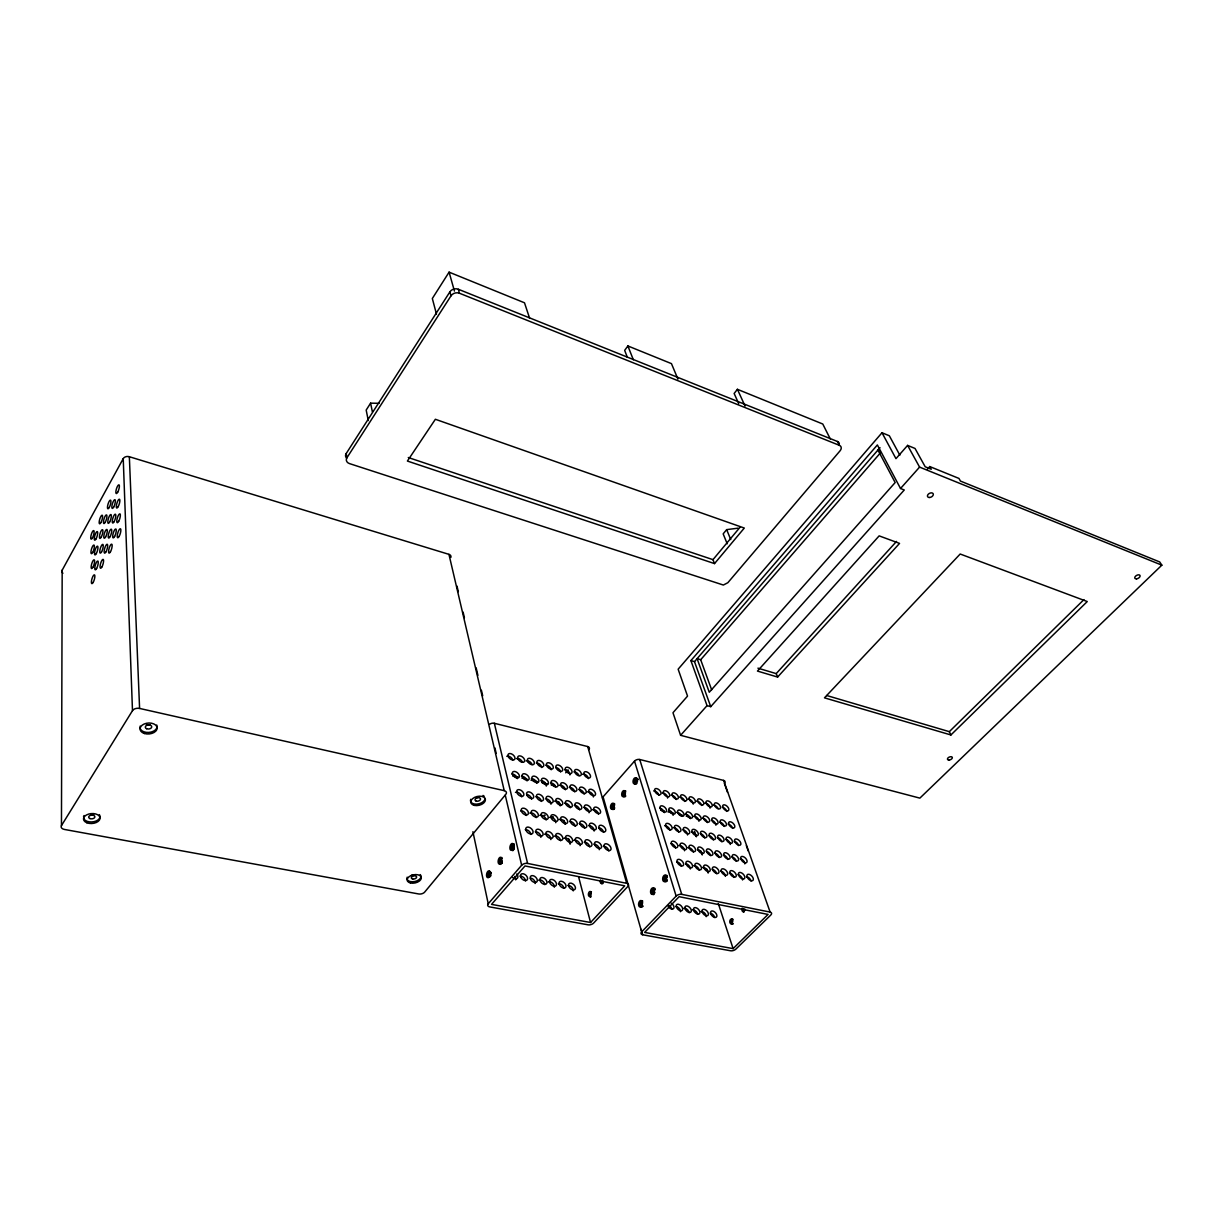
<?xml version="1.0" encoding="UTF-8"?>
<svg xmlns="http://www.w3.org/2000/svg" width="1223" height="1223" viewBox="0 0 1223 1223"><rect width="100%" height="100%" fill="white"/><g stroke="black" fill="none" stroke-linecap="round" stroke-linejoin="round"><path stroke-width="1.5" d="M448.948 554.355L504.228 790.654A4.647 2.828 -13.9 0 1 505.787 794.369L424.656 892.117A4.449 2.538 -12.1 0 1 418.709 893.967L64.483 829.454A5.198 3.088 -3.9 0 1 61.456 825.601L62.174 570.178L123.233 458.625A4.678 3.47 0.2 0 1 129.348 456.729L448.948 554.355A4.066 2.889 -12.8 0 1 450.859 557.428M61.456 825.601L132.481 710.655L123.233 458.625M529.59 318.209L524.499 302.8L449.086 272.148L432.331 298.504L436.473 314.143M379.145 403.3L370.6 403.162L366.181 410.072L368.291 420.574M346.476 458.014A5.855 4.449 -8.9 0 1 346.185 453.565L449.896 291.854A6.207 5.121 -14.8 0 1 458.289 289.24L837.434 441.488A5.442 3.776 -26.7 0 1 839.253 444.805M346.95 457.738L450.997 295.844A6.237 5.121 -14.8 0 1 459.435 293.23L839.375 445.325A5.458 3.776 -26.7 0 1 840.094 450.767L727.838 582.714L723.359 585.037L349.472 463.593A5.87 4.449 -9 0 1 346.95 457.738L346.185 453.565M677.924 379.084L671.458 363.628L627.888 345.956L624.663 350.389L627.353 357.299M830.264 438.904L822.773 424.014L737.408 389.311L734.136 393.485L738.692 403.544M738.065 528.168L726.661 529.635L723.16 533.855L727.211 543.807M714.522 563.604L407.397 461.056L435.373 419.275L744.303 528.046L714.522 563.604L712.963 559.66L740.267 526.975M565.699 772.829L568.16 769.924M899.868 455.185L889.335 435.77L881.997 432.743L678.138 669.195L687.54 696.116L672.971 712.734L680.6 735.313L919.864 798.13L1161.85 565.164L1159.71 561.953L960.468 481.082L958.939 478.422L929.755 466.559L927.233 469.372M690.903 660.603L877.365 444.943L900.525 488.497L904.271 489.98L710.731 706.665L707.047 705.64L690.903 660.603L694.496 661.658L710.731 706.665M694.496 661.658L880.01 447.649M488.222 903.766L521.655 865.273A4.403 2.522 -14.3 0 1 527.587 863.423L626.711 883.312A4.219 2.354 -16.3 0 1 627.827 886.461L593.629 923.075A4.143 2.263 -15.5 0 1 588.049 924.817L489.72 906.9A4.311 2.431 -13.6 0 1 488.222 903.766L472.919 831.716M711.633 689.757L700.687 659.732L880.346 452.969M929.755 466.559L931.253 469.235L925.2 466.773L915.033 448.459L907.604 445.401L895.97 458.656L881.997 432.743M602.48 798.115A3.791 2.263 -16.4 0 1 603.077 796.861L634.508 761.134A3.852 2.339 -17.3 0 1 639.721 759.498L723.619 780.412A3.73 2.186 -18.9 0 1 724.826 782.796M680.6 735.313L707.047 705.64M900.525 488.497L919.589 467.11L1161.85 565.164M757.908 668.155L776.208 673.613L896.52 541.422M777.614 677.053L899.547 543.394L879.154 535.873L757.45 671.075L777.614 677.053L776.208 673.613M590.556 922.509L624.724 885.834L525.003 865.945L491.539 904.378L590.556 922.509L578.617 876.891M641.662 931.865L676.151 896.107A4.128 2.263 -17.3 0 1 681.731 894.349L770.123 912.098A3.99 2.11 -18.7 0 1 770.826 914.987L735.864 949.124A3.914 2.033 -17.9 0 1 730.59 950.775L642.687 934.769A4.051 2.171 -16.5 0 1 641.662 931.865L603.077 796.861M826.672 695.505L949.308 731.66L1083.93 599.622M950.913 734.962L1087.262 601.548L960.177 554.019L824.47 697.844L950.913 734.962L949.308 731.66M733.112 948.62L768.059 914.437L679.117 896.688L644.628 932.415L733.112 948.62L718.298 903.537M132.481 710.655A5.442 3.501 -4.1 0 1 139.59 708.438L504.228 790.654M512.697 775.932L518.185 777.201M521.839 778.057L527.327 779.326M530.981 780.167L538.303 781.864M541.957 782.705L547.445 783.989M551.099 784.83L554.753 785.67M660.649 810.192L664.303 811.048M667.957 811.889L673.43 813.157M678.903 814.426L682.556 815.267M686.21 816.108L689.864 816.964M489.49 724.368A4.082 2.599 -13.8 0 1 494.352 723.282L587.697 746.55A3.929 2.431 -16.1 0 1 588.829 749.791M700.687 659.732L697.095 658.662L709.264 692.264L895.16 482.55L877.915 450.049L880.361 451.042M408.283 457.524L712.963 559.66M907.604 445.401L919.589 467.11M837.434 441.488L839.375 445.325M737.408 389.311L745.067 406.067M726.661 529.635L730.743 539.572M627.888 345.956L633.331 359.745M723.619 780.412L770.123 912.098M724.383 783.423L727.517 792.305M746.351 845.643L748.231 850.979M694.603 831.395L696.376 836.792M701.115 851.223L702.308 854.831M707.047 869.263L708.224 872.87M639.721 759.498L681.731 894.349M634.508 761.134L676.151 896.107M458.289 289.24L459.435 293.23M641.127 929.297L642.687 934.769M587.697 746.55L626.711 883.312M449.086 272.148L454.452 291.089M449.896 291.854L450.997 295.844M559.049 802.089L560.012 805.743M563.818 820.343L564.781 823.996M568.603 838.581L570.025 844.053M494.352 723.282L527.587 863.423M456.989 586.077L458.304 591.657M463.089 612.111L464.404 617.691M476.16 667.911L477.903 675.341M481.388 690.215L482.703 695.795M494.902 747.865L496.202 753.444M505.252 795.133L521.655 865.273M370.6 403.162L372.388 411.891M129.348 456.729L139.59 708.438M636.663 782.934A2.339 1.315 -77 0 1 634.737 781.849A2.339 1.315 -77 0 1 636.51 778.822A2.339 1.315 -77 0 1 637.229 781.971M667.146 879.597A2.492 1.452 -79.6 0 1 664.96 880.713A2.492 1.452 -79.6 0 1 664.899 877.197A2.492 1.452 -79.6 0 1 667.085 876.677M666.718 881.156A2.477 1.452 -79.6 0 1 666.978 876.922M666.061 881.752A3.317 1.926 -79.6 0 1 664.058 878.145A3.317 1.926 -79.6 0 1 667.254 875.744M667.039 880.896A3.317 1.926 -79.6 0 1 666.566 881.416M636.617 783.347A2.339 1.315 -77.1 0 1 636.495 780.947A2.339 1.315 -77.1 0 1 637.856 779.234M637.366 778.394A3.119 1.758 -77 0 1 637.886 779.479M636.679 783.714A3.119 1.758 -77 0 1 634.278 782.047A3.119 1.758 -77 0 1 636.51 778.057M700.244 833.612A3.975 2.247 44.4 0 1 704.738 838.015M691.622 831.655A3.975 2.263 44.2 0 1 696.132 836.073M683.015 829.821A3.99 2.278 44.1 0 1 687.54 834.988M708.82 835.554A3.959 2.232 44.5 0 1 713.299 839.941M717.32 837.465A3.944 2.217 44.6 0 1 721.799 841.837M725.774 839.375A3.944 2.186 44.8 0 1 730.269 844.466M734.167 841.271A3.929 2.171 44.9 0 1 738.631 845.628M673.46 827.726A4.005 2.293 43.9 0 1 678.734 832.175M664.639 825.724A4.021 2.308 43.8 0 1 669.929 830.188M693.762 816.245A3.929 2.201 43.9 0 1 697.324 817.835A3.929 2.201 43.9 0 1 698.945 821.321M685.186 814.258A3.944 2.217 43.8 0 1 690.384 818.63M676.64 812.378A3.944 2.232 43.6 0 1 681.624 815.97M702.277 818.233A3.914 2.186 44.1 0 1 707.444 822.59M711.45 820.19A3.914 2.171 44.2 0 1 715.898 825.235M719.843 822.146A3.898 2.156 44.3 0 1 724.261 826.458M728.174 824.088A3.883 2.14 44.5 0 1 732.592 828.384M668.629 810.253A3.959 2.263 43.5 0 1 673.109 815.359M659.87 808.22A3.975 2.278 43.3 0 1 664.364 812.622M712.092 869.263A4.066 2.324 45.3 0 1 716.678 873.757M702.598 867.413A4.066 2.339 45.2 0 1 706.267 868.987A4.066 2.339 45.2 0 1 707.964 872.672M693.869 865.655A4.082 2.354 45.1 0 1 699.22 870.18M720.775 871.112A4.051 2.308 45.5 0 1 725.377 876.371M729.397 872.947A4.036 2.278 45.6 0 1 733.968 877.426M737.958 874.766A4.036 2.263 45.7 0 1 742.56 879.979M746.473 876.585A4.021 2.247 45.8 0 1 751.014 881.034M685.69 863.637A4.097 2.37 44.9 0 1 690.322 868.942M676.747 861.726A4.097 2.385 44.8 0 1 681.379 866.297M706.114 851.254A4.021 2.278 44.8 0 1 710.655 855.718M697.431 849.358A4.021 2.293 44.7 0 1 702.002 854.556M688.029 847.57A4.036 2.308 44.6 0 1 693.334 852.049M714.736 853.165A4.005 2.263 45 0 1 719.277 857.598M723.313 855.03A3.99 2.247 45.1 0 1 727.823 859.463M731.813 856.895A3.99 2.232 45.2 0 1 736.322 861.313M740.267 858.76A3.975 2.217 45.4 0 1 744.807 863.897M679.147 845.506A4.051 2.339 44.4 0 1 682.831 847.111A4.051 2.339 44.4 0 1 684.483 850.749M671.014 843.549A4.051 2.354 44.3 0 1 675.6 848.059M688.075 799.139A3.883 2.171 43.5 0 1 691.606 800.713A3.883 2.171 43.5 0 1 693.212 804.153M679.575 797.106A3.898 2.186 43.3 0 1 684.712 801.432M671.075 795.179A3.914 2.201 43.2 0 1 676.227 799.536M696.544 801.157A3.883 2.156 43.6 0 1 701.65 805.468M704.937 803.159A3.868 2.14 43.8 0 1 708.438 804.719A3.868 2.14 43.8 0 1 710.059 808.143M713.284 805.147A3.852 2.125 43.9 0 1 718.13 808.648M722.273 807.134A3.852 2.11 44 0 1 726.645 811.384M662.392 793.008A3.914 2.217 43 0 1 665.985 794.614A3.914 2.217 43 0 1 667.559 798.069M653.694 790.945A3.929 2.232 42.9 0 1 658.876 795.317M676.013 906.472A3.975 2.37 45.9 0 1 680.492 911.685M668.996 905.387A3.99 2.4 45.7 0 1 671.794 909.239M683.917 908.215A3.975 2.354 46 0 1 689.115 912.618M692.508 909.881A3.959 2.339 46.1 0 1 697.691 914.269M701.039 911.548A3.959 2.324 46.3 0 1 704.586 913.031A3.959 2.324 46.3 0 1 706.221 916.669M710.227 913.168A3.944 2.308 46.4 0 1 714.66 917.556M671.167 903.124A3.99 2.385 45.7 0 1 673.583 908.628A3.99 2.385 45.7 0 1 668.14 906.335M653.632 893.814A2.477 1.422 -79.9 0 1 652.486 890.65A2.477 1.422 -79.9 0 1 654.917 889.488M654.962 892.393A2.477 1.422 -79.9 0 1 654.381 893.371M625.595 795.286A2.324 1.299 -77.3 0 1 623.761 795.852A2.324 1.299 -77.3 0 1 623.73 792.871A2.324 1.299 -77.3 0 1 625.564 791.77M744.104 911.716A2.385 1.483 -80.9 0 1 743.523 909.148M744.333 911.594A3.18 1.972 -80.9 0 1 744.241 909.239M733.326 923.686A2.37 1.468 -81.2 0 1 731.308 922.264A2.37 1.468 -81.2 0 1 733.005 919.283A3.165 1.957 -81.2 0 0 732.485 924.267M642.687 905.57A2.461 1.406 -80.1 0 1 640.745 905.998A2.461 1.406 -80.1 0 1 640.699 902.788A2.461 1.406 -80.1 0 1 642.641 901.794M614.603 807.394A2.324 1.284 -77.6 0 1 612.631 808.556A2.324 1.284 -77.6 0 1 612.616 805.3A2.324 1.284 -77.6 0 1 614.588 804.703M654.29 893.585A2.477 1.422 -79.9 0 1 654.84 889.702M625.519 796.402A2.324 1.299 -77.4 0 1 625.488 792.901M614.298 808.999A2.324 1.284 -77.6 0 1 614.588 805.086M642.579 906.518A2.461 1.406 -80.2 0 1 642.534 902.757M744.914 909.071A2.385 1.483 -80.9 0 1 742.911 911.594A2.385 1.483 -80.9 0 1 742.162 908.261M743.416 911.976A3.18 1.972 -80.9 0 1 742.973 910.631M742.942 909.82A3.18 1.972 -80.9 0 1 743.049 908.995M731.278 924.022A3.165 1.957 -81.2 0 1 731.92 919.054M625.549 796.219A3.103 1.727 -77.3 0 1 624.617 796.907M623.73 796.785A3.103 1.727 -77.3 0 1 623.241 792.901A3.103 1.727 -77.3 0 1 625.779 791.021M613.273 809.55A3.088 1.712 -77.6 0 1 611.882 806.079A3.088 1.712 -77.6 0 1 614.634 803.74M614.603 808.418A3.088 1.712 -77.6 0 1 614.191 808.969M642.87 906.274A3.287 1.865 -80.1 0 1 642.427 906.793M641.433 907.252A3.287 1.865 -80.1 0 1 639.965 903.614A3.287 1.865 -80.1 0 1 642.625 900.862M653.923 894.517A3.302 1.896 -79.9 0 1 651.935 890.971A3.302 1.896 -79.9 0 1 655.069 888.54M512.957 849.756A2.629 1.33 -78.3 0 1 512.009 846.469A2.629 1.33 -78.3 0 1 514.348 845.154M514.271 848.212A2.629 1.33 -78.3 0 1 513.675 849.266M513.905 849.588A2.629 1.33 -78.3 0 1 514.241 845.949M513.171 850.505A3.501 1.773 -78.3 0 1 511.397 847.233A3.501 1.773 -78.3 0 1 514.149 843.839M554.462 801.203A4.158 2.522 41.5 0 1 558.254 801.998A4.158 2.522 41.5 0 1 560.638 805.636M546.345 798.833A4.173 2.553 41.3 0 1 550.962 804.23M535.888 796.754A4.189 2.568 41.1 0 1 541.407 801.432M564.736 803.175A4.143 2.507 41.8 0 1 570.193 807.807M574.229 805.3A4.128 2.492 42 0 1 579.671 809.916M583.661 807.44A4.112 2.477 42.2 0 1 587.514 809.106A4.112 2.477 42.2 0 1 589.058 812.775M592.36 809.764A4.112 2.446 42.4 0 1 596.044 810.528A4.112 2.446 42.4 0 1 598.444 814.136M526.899 794.446A4.204 2.584 40.8 0 1 531.592 799.123M515.464 792.397A4.204 2.599 40.6 0 1 519.362 793.207A4.204 2.599 40.6 0 1 521.747 796.907M551.283 782.995A4.112 2.477 41.1 0 1 555.716 786.756M540.902 780.748A4.128 2.507 40.8 0 1 544.816 782.46A4.128 2.507 40.8 0 1 546.284 786.099M531.348 778.654A4.143 2.522 40.6 0 1 536.805 783.286M559.278 785.395A4.097 2.461 41.3 0 1 563.008 786.19A4.097 2.461 41.3 0 1 565.378 789.783M569.383 787.367A4.082 2.446 41.5 0 1 574.779 791.938M578.739 789.538A4.082 2.431 41.7 0 1 584.12 794.094M587.376 791.908A4.066 2.415 41.9 0 1 591.458 793.008A4.066 2.415 41.9 0 1 593.369 796.968M521.579 776.269A4.158 2.538 40.4 0 1 527.067 780.916M511.795 774.006A4.173 2.553 40.1 0 1 517.298 778.669M564.124 838.305A4.25 2.629 42.6 0 1 568.42 839.391A4.25 2.629 42.6 0 1 570.377 843.61M554.325 836.226A4.265 2.645 42.4 0 1 558.208 836.975A4.265 2.645 42.4 0 1 560.654 840.751M544.525 834.254A4.28 2.66 42.1 0 1 548.882 835.355A4.28 2.66 42.1 0 1 550.824 839.59M573.862 840.4A4.235 2.599 42.8 0 1 578.112 841.47A4.235 2.599 42.8 0 1 580.084 845.674M584.212 842.204A4.219 2.584 43 0 1 589.761 846.912M593.797 844.237A4.204 2.568 43.2 0 1 597.711 845.919A4.204 2.568 43.2 0 1 599.285 849.71M603.306 846.27A4.189 2.538 43.4 0 1 608.825 850.948M535.261 831.778A4.28 2.691 41.9 0 1 539.312 833.505A4.28 2.691 41.9 0 1 540.826 837.373M525.233 829.637A4.296 2.706 41.6 0 1 530.889 834.453M559.247 819.563A4.204 2.568 42 0 1 563.069 820.327A4.204 2.568 42 0 1 565.485 824.042M549.524 817.438A4.219 2.599 41.8 0 1 553.805 818.539A4.219 2.599 41.8 0 1 555.731 822.697M539.817 815.42A4.235 2.614 41.6 0 1 543.685 816.2A4.235 2.614 41.6 0 1 546.1 819.93M569.597 821.474A4.189 2.553 42.3 0 1 575.116 826.152M579.167 823.568A4.173 2.538 42.5 0 1 584.67 828.231M588.676 825.647A4.158 2.522 42.7 0 1 592.574 827.329A4.158 2.522 42.7 0 1 594.133 831.059M598.934 827.726A4.143 2.492 42.9 0 1 603.596 832.359M529.895 813.127A4.235 2.629 41.3 0 1 533.794 813.906A4.235 2.629 41.3 0 1 536.209 817.652M520.662 810.727A4.25 2.66 41.1 0 1 526.272 815.481M545.825 765.231A4.066 2.431 40.6 0 1 551.206 769.771M536.347 762.969A4.082 2.461 40.4 0 1 541.728 767.54M526.165 760.996A4.097 2.477 40.1 0 1 532.112 764.589M556.068 767.509A4.066 2.415 40.8 0 1 560.608 772.019M564.598 769.71A4.051 2.4 41 0 1 568.42 771.392A4.051 2.4 41 0 1 569.903 774.939M573.893 771.912A4.036 2.385 41.2 0 1 579.045 775.627M582.469 774.312A4.021 2.37 41.4 0 1 586.092 775.107A4.021 2.37 41.4 0 1 588.431 778.608M516.473 758.581A4.112 2.492 39.9 0 1 522.45 762.189M506.765 756.273A4.128 2.507 39.7 0 1 512.758 759.88M530.537 878.038A4.158 2.691 43 0 1 535.108 883.51M519.989 876.157A4.173 2.706 42.7 0 1 525.477 880.835M514.623 876.417A4.189 2.721 42.5 0 1 515.693 879.872M538.655 880.208A4.143 2.66 43.2 0 1 542.446 880.881A4.143 2.66 43.2 0 1 544.816 884.596M548.24 882.058A4.143 2.645 43.4 0 1 552.429 883.067A4.143 2.645 43.4 0 1 554.309 887.225M558.452 883.679A4.128 2.629 43.6 0 1 563.864 888.295M567.885 885.528A4.112 2.599 43.8 0 1 571.737 887.118A4.112 2.599 43.8 0 1 573.251 890.894M516.748 873.986A4.189 2.721 42.5 0 1 517.253 878.343A4.189 2.721 42.5 0 1 512.636 877.533M553.515 817.056A3.944 2.415 41.7 0 1 552.643 816.628M545.198 815.252A3.959 2.446 41.5 0 1 544.327 815.038M502.194 862.567A2.614 1.299 -78.5 0 1 500.039 861.879A2.614 1.299 -78.5 0 1 501.996 858.408M602.511 883.587A2.522 1.391 -79.4 0 1 602.251 880.285M602.954 883.495A3.363 1.85 -79.4 0 1 602.97 881.019M591.213 896.734A2.507 1.361 -79.6 0 1 590.097 894.609A2.507 1.361 -79.6 0 1 591.428 891.873M489.888 876.937A2.599 1.284 -78.7 0 1 488.436 875.637A2.599 1.284 -78.7 0 1 489.445 872.32A2.599 1.284 -78.7 0 1 491.065 873.039M491.004 874.949A2.599 1.284 -78.7 0 1 490.545 876.157M502.118 863.331A2.614 1.315 -78.5 0 1 502.011 860.931M490.347 876.387A2.599 1.284 -78.7 0 1 491.172 872.809M603.015 881.386A2.522 1.391 -79.4 0 1 600.967 883.358A2.522 1.391 -79.4 0 1 600.539 879.949M601.869 883.862A3.363 1.85 -79.4 0 1 601.624 880.759M590.357 897.254A3.348 1.819 -79.6 0 1 590.006 896.795M589.761 896.153A3.348 1.819 -79.6 0 1 589.639 895.389M589.639 894.548A3.348 1.819 -79.6 0 1 589.761 893.692M488.497 877.533A3.47 1.712 -78.7 0 1 488.115 874.17A3.47 1.712 -78.7 0 1 489.781 871.25M500.926 864.386A3.486 1.743 -78.5 0 1 499.626 861.023A3.486 1.743 -78.5 0 1 501.889 857.522M62.908 573.251A4.495 3.119 0 0 1 62.174 570.178M414.704 874.98A2.691 1.559 -11.9 0 1 411.509 875.225M478.697 796.922A2.782 1.697 -13.3 0 1 476.695 797.579M93.651 814.442A3.103 1.865 -4.3 0 1 91.389 814.946M150.307 724.612A3.21 2.064 -4.5 0 1 146.408 724.796M99.353 814.625A8.286 4.968 -4.3 0 1 94.064 821.642A8.286 4.968 -4.3 0 1 83.592 818.126M83.546 816.826A8.286 4.968 -4.3 0 1 84.066 815.527M156.758 725.04A8.576 5.488 -4.6 0 1 148.702 732.439A8.576 5.488 -4.6 0 1 140.202 726.049M485.088 798.405A7.445 4.51 -13.4 0 1 476.787 804.138A7.445 4.51 -13.4 0 1 470.717 799.276M482.993 795.454A7.445 4.51 -13.4 0 1 484.14 796.234M420.238 874.598A7.185 4.158 -11.9 0 1 414.643 881.538A7.185 4.158 -11.9 0 1 407.198 877.151M1136.534 578.861A2.92 1.666 -28.9 0 0 1140.065 575.62A2.92 1.666 -28.9 0 0 1135.678 576.064A2.92 1.666 -28.9 0 0 1136.534 578.861M949.017 760.049A2.614 1.452 -23.3 0 0 952.32 757.45A2.614 1.452 -23.3 0 0 948.345 757.618A2.614 1.452 -23.3 0 0 949.017 760.049M929.786 497.486A3.149 2.049 -27.6 0 0 933.18 493.74A3.149 2.049 -27.6 0 0 928.196 494.306A3.149 2.049 -27.6 0 0 929.786 497.486M635.868 782.903A3.119 1.758 -77 0 0 635.715 777.828A3.119 1.758 -77 0 0 633.025 781.742A3.119 1.758 -77 0 0 635.868 782.903M665.74 880.636A3.317 1.926 -79.6 0 0 665.526 875.148A3.317 1.926 -79.6 0 0 662.652 879.154A3.317 1.926 -79.6 0 0 665.74 880.636M747.207 877.166A4.021 2.247 45.8 0 0 752.787 880.545A4.021 2.247 45.8 0 0 750.402 874.888A4.021 2.247 45.8 0 0 747.207 877.166M738.661 875.347A4.036 2.263 45.7 0 0 744.272 878.741A4.036 2.263 45.7 0 0 741.887 873.069A4.036 2.263 45.7 0 0 738.661 875.347M730.07 873.528A4.051 2.278 45.6 0 0 735.696 876.922A4.051 2.278 45.6 0 0 733.326 871.235A4.051 2.278 45.6 0 0 730.07 873.528M721.417 871.693A4.051 2.293 45.4 0 0 727.074 875.102A4.051 2.293 45.4 0 0 724.719 869.415A4.051 2.293 45.4 0 0 721.417 871.693M712.688 869.828A4.066 2.308 45.3 0 0 718.375 873.253A4.066 2.308 45.3 0 0 716.036 867.535A4.066 2.308 45.3 0 0 712.688 869.828M703.913 867.963A4.082 2.339 45.2 0 0 709.615 871.388A4.082 2.339 45.2 0 0 707.307 865.67A4.082 2.339 45.2 0 0 703.913 867.963M695.153 866.205A4.082 2.354 45 0 0 700.886 869.66A4.082 2.354 45 0 0 698.578 863.912A4.082 2.354 45 0 0 695.153 866.205M686.179 864.187A4.097 2.37 44.9 0 0 691.943 867.642A4.097 2.37 44.9 0 0 689.665 861.894A4.097 2.37 44.9 0 0 686.179 864.187M677.206 862.276A4.112 2.385 44.7 0 0 683 865.746A4.112 2.385 44.7 0 0 680.722 859.983A4.112 2.385 44.7 0 0 677.206 862.276M740.97 859.265A3.975 2.201 45.3 0 0 746.504 862.628A3.975 2.201 45.3 0 0 744.15 857.063A3.975 2.201 45.3 0 0 740.97 859.265M732.485 857.415A3.99 2.232 45.2 0 0 738.05 860.778A3.99 2.232 45.2 0 0 735.696 855.213A3.99 2.232 45.2 0 0 732.485 857.415M723.94 855.534A4.005 2.247 45.1 0 0 729.535 858.913A4.005 2.247 45.1 0 0 727.196 853.333A4.005 2.247 45.1 0 0 723.94 855.534M715.348 853.654A4.005 2.263 45 0 0 720.959 857.048A4.005 2.263 45 0 0 718.65 851.453A4.005 2.263 45 0 0 715.348 853.654M706.68 851.743A4.021 2.278 44.8 0 0 712.321 855.152A4.021 2.278 44.8 0 0 710.028 849.542A4.021 2.278 44.8 0 0 706.68 851.743M697.966 849.832A4.036 2.293 44.7 0 0 703.622 853.257A4.036 2.293 44.7 0 0 701.345 847.631A4.036 2.293 44.7 0 0 697.966 849.832M689.268 848.043A4.036 2.308 44.5 0 0 694.954 851.468A4.036 2.308 44.5 0 0 692.692 845.827A4.036 2.308 44.5 0 0 689.268 848.043M680.37 845.98A4.051 2.324 44.4 0 0 686.072 849.419A4.051 2.324 44.4 0 0 683.825 843.763A4.051 2.324 44.4 0 0 680.37 845.98M671.458 844.023A4.066 2.354 44.2 0 0 677.19 847.478A4.066 2.354 44.2 0 0 674.958 841.806A4.066 2.354 44.2 0 0 671.458 844.023M734.84 841.714A3.929 2.171 44.9 0 0 740.328 845.047A3.929 2.171 44.9 0 0 738.004 839.59A3.929 2.171 44.9 0 0 734.84 841.714M726.416 839.804A3.944 2.186 44.8 0 0 731.92 843.151A3.944 2.186 44.8 0 0 729.611 837.694A3.944 2.186 44.8 0 0 726.416 839.804M717.932 837.893A3.959 2.201 44.6 0 0 723.466 841.256A3.959 2.201 44.6 0 0 721.173 835.768A3.959 2.201 44.6 0 0 717.932 837.893M709.386 835.982A3.959 2.217 44.5 0 0 714.951 839.345A3.959 2.217 44.5 0 0 712.673 833.857A3.959 2.217 44.5 0 0 709.386 835.982M700.779 834.025A3.975 2.232 44.3 0 0 706.374 837.403A3.975 2.232 44.3 0 0 704.112 831.9A3.975 2.232 44.3 0 0 700.779 834.025M692.126 832.068A3.99 2.263 44.2 0 0 697.737 835.462A3.99 2.263 44.2 0 0 695.49 829.943A3.99 2.263 44.2 0 0 692.126 832.068M683.489 830.218A4.005 2.278 44.1 0 0 689.13 833.627A4.005 2.278 44.1 0 0 686.898 828.093A4.005 2.278 44.1 0 0 683.489 830.218M674.653 828.124A4.005 2.293 43.9 0 0 680.309 831.548A4.005 2.293 43.9 0 0 678.092 825.999A4.005 2.293 43.9 0 0 674.653 828.124M665.801 826.121A4.021 2.308 43.8 0 0 671.488 829.561A4.021 2.308 43.8 0 0 669.287 823.996A4.021 2.308 43.8 0 0 665.801 826.121M660.252 808.525A3.975 2.263 43.3 0 0 665.893 811.95A3.975 2.263 43.3 0 0 663.737 806.477A3.975 2.263 43.3 0 0 660.252 808.525M654.779 791.189A3.929 2.232 42.8 0 0 660.374 794.598A3.929 2.232 42.8 0 0 658.249 789.217A3.929 2.232 42.8 0 0 654.779 791.189M663.508 793.268A3.929 2.217 43 0 0 669.073 796.662A3.929 2.217 43 0 0 666.932 791.296A3.929 2.217 43 0 0 663.508 793.268M669.042 810.574A3.959 2.247 43.5 0 0 674.653 813.968A3.959 2.247 43.5 0 0 672.482 808.525A3.959 2.247 43.5 0 0 669.042 810.574M677.817 812.714A3.959 2.232 43.6 0 0 683.412 816.108A3.959 2.232 43.6 0 0 681.211 810.666A3.959 2.232 43.6 0 0 677.817 812.714M672.222 795.454A3.914 2.201 43.2 0 0 677.771 798.833A3.914 2.201 43.2 0 0 675.6 793.482A3.914 2.201 43.2 0 0 672.222 795.454M680.752 797.381A3.898 2.186 43.3 0 0 686.271 800.744A3.898 2.186 43.3 0 0 684.085 795.409A3.898 2.186 43.3 0 0 680.752 797.381M686.393 814.594A3.944 2.217 43.8 0 0 691.958 817.973A3.944 2.217 43.8 0 0 689.757 812.546A3.944 2.217 43.8 0 0 686.393 814.594M695 816.597A3.929 2.201 43.9 0 0 700.534 819.96A3.929 2.201 43.9 0 0 698.318 814.549A3.929 2.201 43.9 0 0 695 816.597M689.283 799.414A3.898 2.171 43.5 0 0 694.786 802.762A3.898 2.171 43.5 0 0 692.585 797.442A3.898 2.171 43.5 0 0 689.283 799.414M697.767 801.447A3.883 2.156 43.6 0 0 703.24 804.78A3.883 2.156 43.6 0 0 701.039 799.475A3.883 2.156 43.6 0 0 697.767 801.447M703.546 818.6A3.929 2.186 44 0 0 709.065 821.948A3.929 2.186 44 0 0 706.818 816.551A3.929 2.186 44 0 0 703.546 818.6M706.191 803.45A3.868 2.14 43.7 0 0 711.648 806.767A3.868 2.14 43.7 0 0 709.416 801.478A3.868 2.14 43.7 0 0 706.191 803.45M714.568 805.437A3.868 2.125 43.9 0 0 719.995 808.755A3.868 2.125 43.9 0 0 717.763 803.465A3.868 2.125 43.9 0 0 714.568 805.437M720.454 822.513A3.898 2.156 44.3 0 0 725.912 825.831A3.898 2.156 44.3 0 0 723.649 820.465A3.898 2.156 44.3 0 0 720.454 822.513M712.015 820.557A3.914 2.171 44.2 0 0 717.519 823.889A3.914 2.171 44.2 0 0 715.256 818.508A3.914 2.171 44.2 0 0 712.015 820.557M722.885 807.425A3.852 2.11 44 0 0 728.281 810.727A3.852 2.11 44 0 0 726.034 805.453A3.852 2.11 44 0 0 722.885 807.425M728.816 824.455A3.898 2.14 44.4 0 0 734.259 827.772A3.898 2.14 44.4 0 0 731.981 822.406A3.898 2.14 44.4 0 0 728.816 824.455M710.792 913.902A3.944 2.308 46.4 0 0 716.296 917.174A3.944 2.308 46.4 0 0 714.033 911.532A3.944 2.308 46.4 0 0 710.792 913.902M702.292 912.236A3.959 2.324 46.2 0 0 707.827 915.523A3.959 2.324 46.2 0 0 705.579 909.881A3.959 2.324 46.2 0 0 702.292 912.236M693.731 910.569A3.959 2.339 46.1 0 0 699.281 913.871A3.959 2.339 46.1 0 0 697.064 908.2A3.959 2.339 46.1 0 0 693.731 910.569M685.125 908.903A3.975 2.354 46 0 0 690.705 912.22A3.975 2.354 46 0 0 688.488 906.533A3.975 2.354 46 0 0 685.125 908.903M676.457 907.191A3.99 2.37 45.8 0 0 682.052 910.524A3.99 2.37 45.8 0 0 679.85 904.821A3.99 2.37 45.8 0 0 676.457 907.191M653.586 893.401A3.302 1.896 -79.9 0 0 653.342 887.959A3.302 1.896 -79.9 0 0 650.544 891.98A3.302 1.896 -79.9 0 0 653.586 893.401M624.311 795.928A3.103 1.727 -77.3 0 0 624.525 790.731A3.103 1.727 -77.3 0 0 621.697 794.186A3.103 1.727 -77.3 0 0 624.311 795.928M641.586 906.014A3.287 1.865 -80.1 0 0 641.326 900.602A3.287 1.865 -80.1 0 0 638.574 904.638A3.287 1.865 -80.1 0 0 641.586 906.014M613.365 808.128A3.088 1.712 -77.6 0 0 612.998 803.236A3.088 1.712 -77.6 0 0 610.506 807.363A3.088 1.712 -77.6 0 0 613.365 808.128M732.134 923.013A2.37 1.468 -81.2 0 0 731.843 919.069A2.37 1.468 -81.2 0 0 729.779 921.959A2.37 1.468 -81.2 0 0 732.134 923.013M512.666 849.297A3.516 1.773 -78.3 0 0 512.697 843.534A3.516 1.773 -78.3 0 0 509.869 847.829A3.516 1.773 -78.3 0 0 512.666 849.297M604.269 846.759A4.204 2.538 43.4 0 0 610.277 850.337A4.204 2.538 43.4 0 0 608.152 844.451A4.204 2.538 43.4 0 0 604.269 846.759M594.73 844.726A4.219 2.553 43.2 0 0 600.768 848.319A4.219 2.553 43.2 0 0 598.643 842.418A4.219 2.553 43.2 0 0 594.73 844.726M585.114 842.678A4.219 2.584 43 0 0 591.168 846.285A4.219 2.584 43 0 0 589.073 840.369A4.219 2.584 43 0 0 585.114 842.678M575.422 840.629A4.235 2.599 42.8 0 0 581.521 844.252A4.235 2.599 42.8 0 0 579.442 838.321A4.235 2.599 42.8 0 0 575.422 840.629M565.668 838.535A4.25 2.614 42.6 0 0 571.783 842.188A4.25 2.614 42.6 0 0 569.735 836.242A4.25 2.614 42.6 0 0 565.668 838.535M555.838 836.456A4.265 2.645 42.3 0 0 561.984 840.109A4.265 2.645 42.3 0 0 559.951 834.147A4.265 2.645 42.3 0 0 555.838 836.456M546.008 834.483A4.28 2.66 42.1 0 0 552.2 838.152A4.28 2.66 42.1 0 0 550.182 832.175A4.28 2.66 42.1 0 0 546.008 834.483M535.98 832.221A4.296 2.675 41.9 0 0 542.186 835.905A4.296 2.675 41.9 0 0 540.199 829.913A4.296 2.675 41.9 0 0 535.98 832.221M525.921 830.081A4.311 2.706 41.6 0 0 532.158 833.78A4.311 2.706 41.6 0 0 530.186 827.772A4.311 2.706 41.6 0 0 525.921 830.081M599.056 828.139A4.158 2.492 42.9 0 0 605.018 831.701A4.158 2.492 42.9 0 0 602.924 825.922A4.158 2.492 42.9 0 0 599.056 828.139M589.593 826.06A4.173 2.507 42.7 0 0 595.57 829.637A4.173 2.507 42.7 0 0 593.491 823.843A4.173 2.507 42.7 0 0 589.593 826.06M580.054 823.966A4.173 2.538 42.5 0 0 586.062 827.558A4.173 2.538 42.5 0 0 583.998 821.749A4.173 2.538 42.5 0 0 580.054 823.966M570.438 821.871A4.189 2.553 42.2 0 0 576.476 825.479A4.189 2.553 42.2 0 0 574.443 819.655A4.189 2.553 42.2 0 0 570.438 821.871M560.761 819.731A4.204 2.568 42 0 0 566.83 823.354A4.204 2.568 42 0 0 564.812 817.514A4.204 2.568 42 0 0 560.761 819.731M551.007 817.591A4.219 2.599 41.8 0 0 557.107 821.229A4.219 2.599 41.8 0 0 555.104 815.374A4.219 2.599 41.8 0 0 551.007 817.591M541.254 815.573A4.235 2.614 41.6 0 0 547.384 819.227A4.235 2.614 41.6 0 0 545.412 813.356A4.235 2.614 41.6 0 0 541.254 815.573M531.317 813.264A4.25 2.629 41.3 0 0 537.463 816.933A4.25 2.629 41.3 0 0 535.506 811.048A4.25 2.629 41.3 0 0 531.317 813.264M521.334 811.078A4.265 2.66 41.1 0 0 527.51 814.763A4.265 2.66 41.1 0 0 525.584 808.862A4.265 2.66 41.1 0 0 521.334 811.078M593.935 809.886A4.112 2.446 42.4 0 0 599.836 813.433A4.112 2.446 42.4 0 0 597.772 807.761A4.112 2.446 42.4 0 0 593.935 809.886M584.548 807.761A4.128 2.461 42.2 0 0 590.464 811.323A4.128 2.461 42.2 0 0 588.431 805.636A4.128 2.461 42.2 0 0 584.548 807.761M575.07 805.636A4.143 2.492 42 0 0 581.032 809.198A4.143 2.492 42 0 0 578.999 803.496A4.143 2.492 42 0 0 575.07 805.636M565.546 803.496A4.143 2.507 41.7 0 0 571.523 807.073A4.143 2.507 41.7 0 0 569.521 801.355A4.143 2.507 41.7 0 0 565.546 803.496M555.93 801.31A4.158 2.522 41.5 0 0 561.953 804.902A4.158 2.522 41.5 0 0 559.966 799.185A4.158 2.522 41.5 0 0 555.93 801.31M546.268 799.123A4.173 2.538 41.3 0 0 552.307 802.731A4.173 2.538 41.3 0 0 550.335 796.999A4.173 2.538 41.3 0 0 546.268 799.123M536.591 797.06A4.189 2.568 41.1 0 0 542.66 800.683A4.189 2.568 41.1 0 0 540.719 794.919A4.189 2.568 41.1 0 0 536.591 797.06M526.716 794.705A4.204 2.584 40.8 0 0 532.815 798.359A4.204 2.584 40.8 0 0 530.889 792.58A4.204 2.584 40.8 0 0 526.716 794.705M516.825 792.473A4.219 2.599 40.6 0 0 522.955 796.127A4.219 2.599 40.6 0 0 521.044 790.348A4.219 2.599 40.6 0 0 516.825 792.473M512.819 775.076A4.173 2.553 40.1 0 0 519.026 777.431A4.173 2.553 40.1 0 0 515.678 771.713A4.173 2.553 40.1 0 0 512.819 775.076M508.462 757.083A4.128 2.507 39.6 0 0 514.623 759.437A4.128 2.507 39.6 0 0 511.306 753.811A4.128 2.507 39.6 0 0 508.462 757.083M518.2 759.391A4.112 2.492 39.9 0 0 524.315 761.746A4.112 2.492 39.9 0 0 521.013 756.135A4.112 2.492 39.9 0 0 518.2 759.391M522.236 776.483A4.158 2.538 40.3 0 0 528.275 780.106A4.158 2.538 40.3 0 0 526.379 774.449A4.158 2.538 40.3 0 0 522.236 776.483M532.02 778.868A4.143 2.522 40.6 0 0 538.044 782.475A4.143 2.522 40.6 0 0 536.133 776.834A4.143 2.522 40.6 0 0 532.02 778.868M527.908 761.822A4.097 2.477 40.1 0 0 533.992 764.161A4.097 2.477 40.1 0 0 530.675 758.55A4.097 2.477 40.1 0 0 527.908 761.822M537.035 763.121A4.097 2.446 40.4 0 0 542.966 766.699A4.097 2.446 40.4 0 0 541.07 761.165A4.097 2.446 40.4 0 0 537.035 763.121M541.621 780.993A4.128 2.492 40.8 0 0 547.598 784.585A4.128 2.492 40.8 0 0 545.672 778.944A4.128 2.492 40.8 0 0 541.621 780.993M551.206 783.209A4.112 2.477 41 0 0 557.168 786.802A4.112 2.477 41 0 0 555.211 781.176A4.112 2.477 41 0 0 551.206 783.209M546.559 765.399A4.082 2.431 40.6 0 0 552.46 768.961A4.082 2.431 40.6 0 0 550.533 763.427A4.082 2.431 40.6 0 0 546.559 765.399M556.006 767.662A4.066 2.415 40.8 0 0 561.892 771.209A4.066 2.415 40.8 0 0 559.951 765.705A4.066 2.415 40.8 0 0 556.006 767.662M560.745 785.441A4.112 2.461 41.3 0 0 566.677 789.003A4.112 2.461 41.3 0 0 564.705 783.393A4.112 2.461 41.3 0 0 560.745 785.441M565.393 769.894A4.051 2.4 41 0 0 571.248 773.425A4.051 2.4 41 0 0 569.291 767.922A4.051 2.4 41 0 0 565.393 769.894M574.718 772.11A4.036 2.385 41.2 0 0 580.543 775.627A4.036 2.385 41.2 0 0 578.571 770.138A4.036 2.385 41.2 0 0 574.718 772.11M579.595 789.813A4.082 2.431 41.7 0 0 585.465 793.345A4.082 2.431 41.7 0 0 583.463 787.765A4.082 2.431 41.7 0 0 579.595 789.813M570.208 787.627A4.097 2.446 41.5 0 0 576.109 791.174A4.097 2.446 41.5 0 0 574.107 785.579A4.097 2.446 41.5 0 0 570.208 787.627M583.983 774.312A4.021 2.37 41.4 0 0 589.776 777.813A4.021 2.37 41.4 0 0 587.774 772.355A4.021 2.37 41.4 0 0 583.983 774.312M588.92 791.969A4.066 2.4 41.9 0 0 594.775 795.5A4.066 2.4 41.9 0 0 592.742 789.92A4.066 2.4 41.9 0 0 588.92 791.969M568.71 886.155A4.112 2.599 43.8 0 0 574.611 889.641A4.112 2.599 43.8 0 0 572.624 883.755A4.112 2.599 43.8 0 0 568.71 886.155M559.232 884.305A4.128 2.614 43.6 0 0 565.164 887.806A4.128 2.614 43.6 0 0 563.192 881.905A4.128 2.614 43.6 0 0 559.232 884.305M549.677 882.44A4.143 2.645 43.4 0 0 555.655 885.941A4.143 2.645 43.4 0 0 553.698 880.04A4.143 2.645 43.4 0 0 549.677 882.44M540.062 880.575A4.158 2.66 43.2 0 0 546.069 884.107A4.158 2.66 43.2 0 0 544.128 878.175A4.158 2.66 43.2 0 0 540.062 880.575M530.385 878.664A4.158 2.675 42.9 0 0 536.408 882.211A4.158 2.675 42.9 0 0 534.497 876.264A4.158 2.675 42.9 0 0 530.385 878.664M520.631 876.769A4.173 2.706 42.7 0 0 526.685 880.315A4.173 2.706 42.7 0 0 524.789 874.369A4.173 2.706 42.7 0 0 520.631 876.769M500.88 863.041A3.486 1.743 -78.5 0 0 500.88 857.323A3.486 1.743 -78.5 0 0 498.113 861.634A3.486 1.743 -78.5 0 0 500.88 863.041M489.246 876.601A3.47 1.712 -78.7 0 0 489.246 870.929A3.47 1.712 -78.7 0 0 486.525 875.225A3.47 1.712 -78.7 0 0 489.246 876.601M590.571 895.649A2.507 1.361 -79.6 0 0 590.434 891.521A2.507 1.361 -79.6 0 0 588.385 894.609A2.507 1.361 -79.6 0 0 590.571 895.649M119.151 536.377A4.678 1.284 -73.4 0 0 120.573 528.871A4.678 1.284 -73.4 0 0 117.423 534.466A4.678 1.284 -73.4 0 0 119.151 536.377M118.662 521.365A4.632 1.269 -73.3 0 0 120.068 513.95A4.632 1.269 -73.3 0 0 116.949 519.546A4.632 1.269 -73.3 0 0 118.662 521.365M118.188 506.628A4.602 1.238 -73.2 0 0 119.579 499.305A4.602 1.238 -73.2 0 0 116.491 504.885A4.602 1.238 -73.2 0 0 118.188 506.628M117.714 492.166A4.556 1.223 -73 0 0 119.105 484.935A4.556 1.223 -73 0 0 116.032 490.499A4.556 1.223 -73 0 0 117.714 492.166M110.467 551.756A4.663 1.269 -73.6 0 0 111.889 544.281A4.663 1.269 -73.6 0 0 108.771 549.815A4.663 1.269 -73.6 0 0 110.467 551.756M110.162 536.53A4.617 1.254 -73.4 0 0 111.415 529.269A4.617 1.254 -73.4 0 0 108.343 535.078A4.617 1.254 -73.4 0 0 110.162 536.53M109.673 521.946A4.571 1.223 -73.3 0 0 111.064 514.638A4.571 1.223 -73.3 0 0 108.006 520.142A4.571 1.223 -73.3 0 0 109.673 521.946M109.275 507.438A4.525 1.208 -73.2 0 0 110.666 500.222A4.525 1.208 -73.2 0 0 107.639 505.711A4.525 1.208 -73.2 0 0 109.275 507.438M101.891 566.952A4.632 1.254 -73.7 0 0 103.313 559.492A4.632 1.254 -73.7 0 0 100.255 564.95A4.632 1.254 -73.7 0 0 101.891 566.952M101.57 551.863A4.586 1.238 -73.6 0 0 102.992 544.495A4.586 1.238 -73.6 0 0 99.95 549.937A4.586 1.238 -73.6 0 0 101.57 551.863M101.264 537.05A4.54 1.208 -73.4 0 0 102.656 529.773A4.54 1.208 -73.4 0 0 99.644 535.2A4.54 1.208 -73.4 0 0 101.264 537.05M100.943 522.496A4.495 1.192 -73.3 0 0 102.335 515.311A4.495 1.192 -73.3 0 0 99.353 520.723A4.495 1.192 -73.3 0 0 100.943 522.496M114.565 536.545A4.647 1.269 -73.4 0 0 115.986 529.1A4.647 1.269 -73.4 0 0 112.868 534.65A4.647 1.269 -73.4 0 0 114.565 536.545M105.988 551.818A4.617 1.254 -73.6 0 0 107.395 544.388A4.617 1.254 -73.6 0 0 104.322 549.876A4.617 1.254 -73.6 0 0 105.988 551.818M114.136 521.655A4.602 1.254 -73.3 0 0 115.528 514.302A4.602 1.254 -73.3 0 0 112.44 519.836A4.602 1.254 -73.3 0 0 114.136 521.655M105.621 536.882A4.571 1.223 -73.4 0 0 107.028 529.559A4.571 1.223 -73.4 0 0 103.986 535.017A4.571 1.223 -73.4 0 0 105.621 536.882M113.693 507.041A4.556 1.223 -73.2 0 0 115.084 499.779A4.556 1.223 -73.2 0 0 112.027 505.298A4.556 1.223 -73.2 0 0 113.693 507.041M105.27 522.221A4.525 1.208 -73.3 0 0 106.661 514.99A4.525 1.208 -73.3 0 0 103.649 520.432A4.525 1.208 -73.3 0 0 105.27 522.221M96.571 568.557A4.586 1.238 -73.7 0 0 97.993 561.158A4.586 1.238 -73.7 0 0 94.966 566.57A4.586 1.238 -73.7 0 0 96.571 568.557M96.296 553.591A4.54 1.208 -73.6 0 0 97.702 546.284A4.54 1.208 -73.6 0 0 94.706 551.665A4.54 1.208 -73.6 0 0 96.296 553.591M96.036 538.884A4.495 1.192 -73.5 0 0 97.427 531.669A4.495 1.192 -73.5 0 0 94.461 537.05A4.495 1.192 -73.5 0 0 96.036 538.884M89.936 818.569A3.103 1.865 -4.3 0 0 94.859 817.04A3.103 1.865 -4.3 0 0 90.533 815.328A3.103 1.865 -4.3 0 0 89.936 818.569M146.561 728.694A3.226 2.064 -4.6 0 0 151.713 727.089A3.226 2.064 -4.6 0 0 147.31 725.117A3.226 2.064 -4.6 0 0 146.561 728.694M412.701 879.001A2.691 1.559 -11.9 0 0 416.63 877.044A2.691 1.559 -11.9 0 0 412.594 876.28A2.691 1.559 -11.9 0 0 412.701 879.001M476.16 801.08A2.782 1.697 -13.4 0 0 480.517 799.246A2.782 1.697 -13.4 0 0 476.695 798.023A2.782 1.697 -13.4 0 0 476.16 801.08M410.454 882.975A7.185 4.143 -11.9 0 0 421.308 878.068A7.185 4.143 -11.9 0 0 410.928 875.622A7.185 4.143 -11.9 0 0 410.454 882.975M474.386 805.391A7.445 4.51 -13.4 0 0 485.424 799.842A7.445 4.51 -13.4 0 0 474.493 797.427A7.445 4.51 -13.4 0 0 474.386 805.391M144.452 733.51A8.592 5.488 -4.6 0 0 157.155 727.991A8.592 5.488 -4.6 0 0 144.161 724.016A8.592 5.488 -4.6 0 0 144.452 733.51M86.864 822.773A8.286 4.968 -4.3 0 0 100.011 818.707A8.286 4.968 -4.3 0 0 88.499 814.121A8.286 4.968 -4.3 0 0 86.864 822.773M93.177 582.393A4.602 1.238 -73.8 0 0 94.599 574.963A4.602 1.238 -73.8 0 0 91.587 580.344A4.602 1.238 -73.8 0 0 93.177 582.393M92.933 567.273A4.556 1.208 -73.7 0 0 94.354 559.935A4.556 1.208 -73.7 0 0 91.358 565.301A4.556 1.208 -73.7 0 0 92.933 567.273M92.703 552.414A4.51 1.192 -73.6 0 0 94.11 545.168A4.51 1.192 -73.6 0 0 91.144 550.518A4.51 1.192 -73.6 0 0 92.703 552.414M92.474 537.83A4.464 1.177 -73.4 0 0 93.865 530.675A4.464 1.177 -73.4 0 0 90.915 536.01A4.464 1.177 -73.4 0 0 92.474 537.83"/></g></svg>
